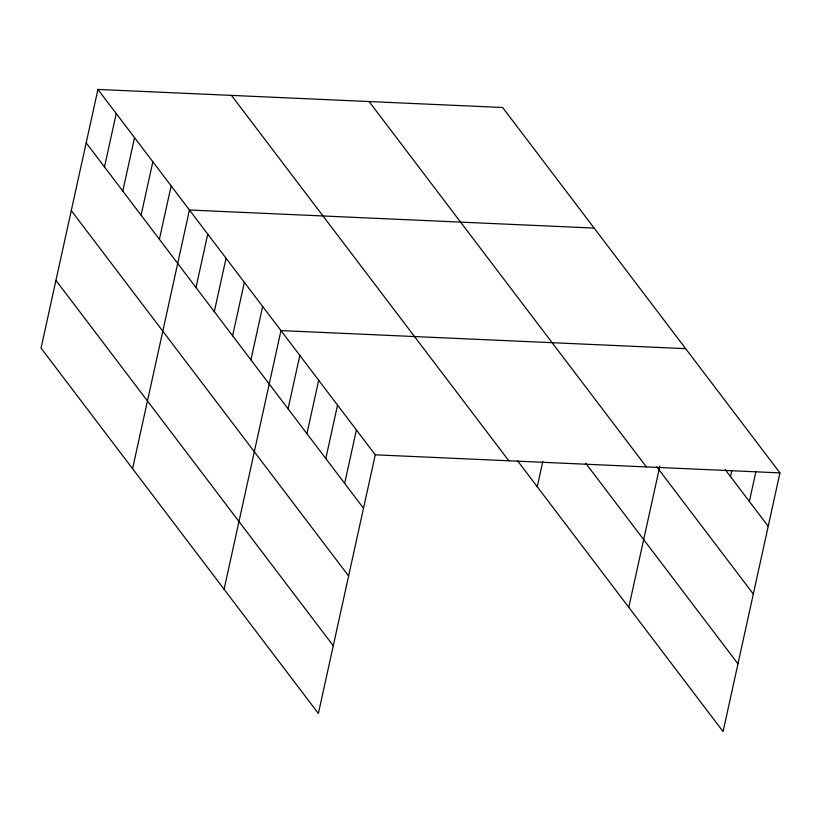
<?xml version="1.0" encoding="UTF-8"?>
<svg xmlns="http://www.w3.org/2000/svg" width="821" height="821" viewBox="0 0 821 821"><rect width="100%" height="100%" fill="white"/><g stroke="black" fill="none" stroke-linecap="round" stroke-linejoin="round"><path stroke-width="1.23" d="M97.925 89.427L41.05 348.114L318.374 713.5L375.259 454.813L97.925 89.427L502.626 107.5L779.95 472.886L723.075 731.573L517.435 460.632M104.483 166.961L116.233 113.544M122.791 191.077L134.531 137.661M141.089 215.194L152.839 161.778M159.397 239.301L171.137 185.895M132.571 468.688L189.446 210.012L594.137 228.074M196.003 287.535L207.744 234.118M214.312 311.652L226.052 258.235M232.61 335.768L244.35 282.352M250.918 359.885L262.658 306.469M224.082 589.273L280.967 330.586L685.658 348.658M288.079 408.848L299.819 355.431M306.931 433.693L318.681 380.277M325.793 458.539L337.534 405.122M344.656 483.384L356.396 429.968M537.262 486.761L542.845 461.361M628.783 607.335L659.817 466.174M730.485 476.611L731.86 470.392M749.347 501.457L755.905 471.644M375.259 454.813L779.95 472.886M725.21 469.653L768.21 526.302M656.728 466.79L753.309 594.035M369.07 101.537L646.404 466.923M585.712 463.229L737.966 663.83M231.471 95.39L508.804 460.776M86.184 142.844L363.508 508.23M71.283 210.587L348.617 575.973M55.941 280.372L333.275 645.768"/></g></svg>
